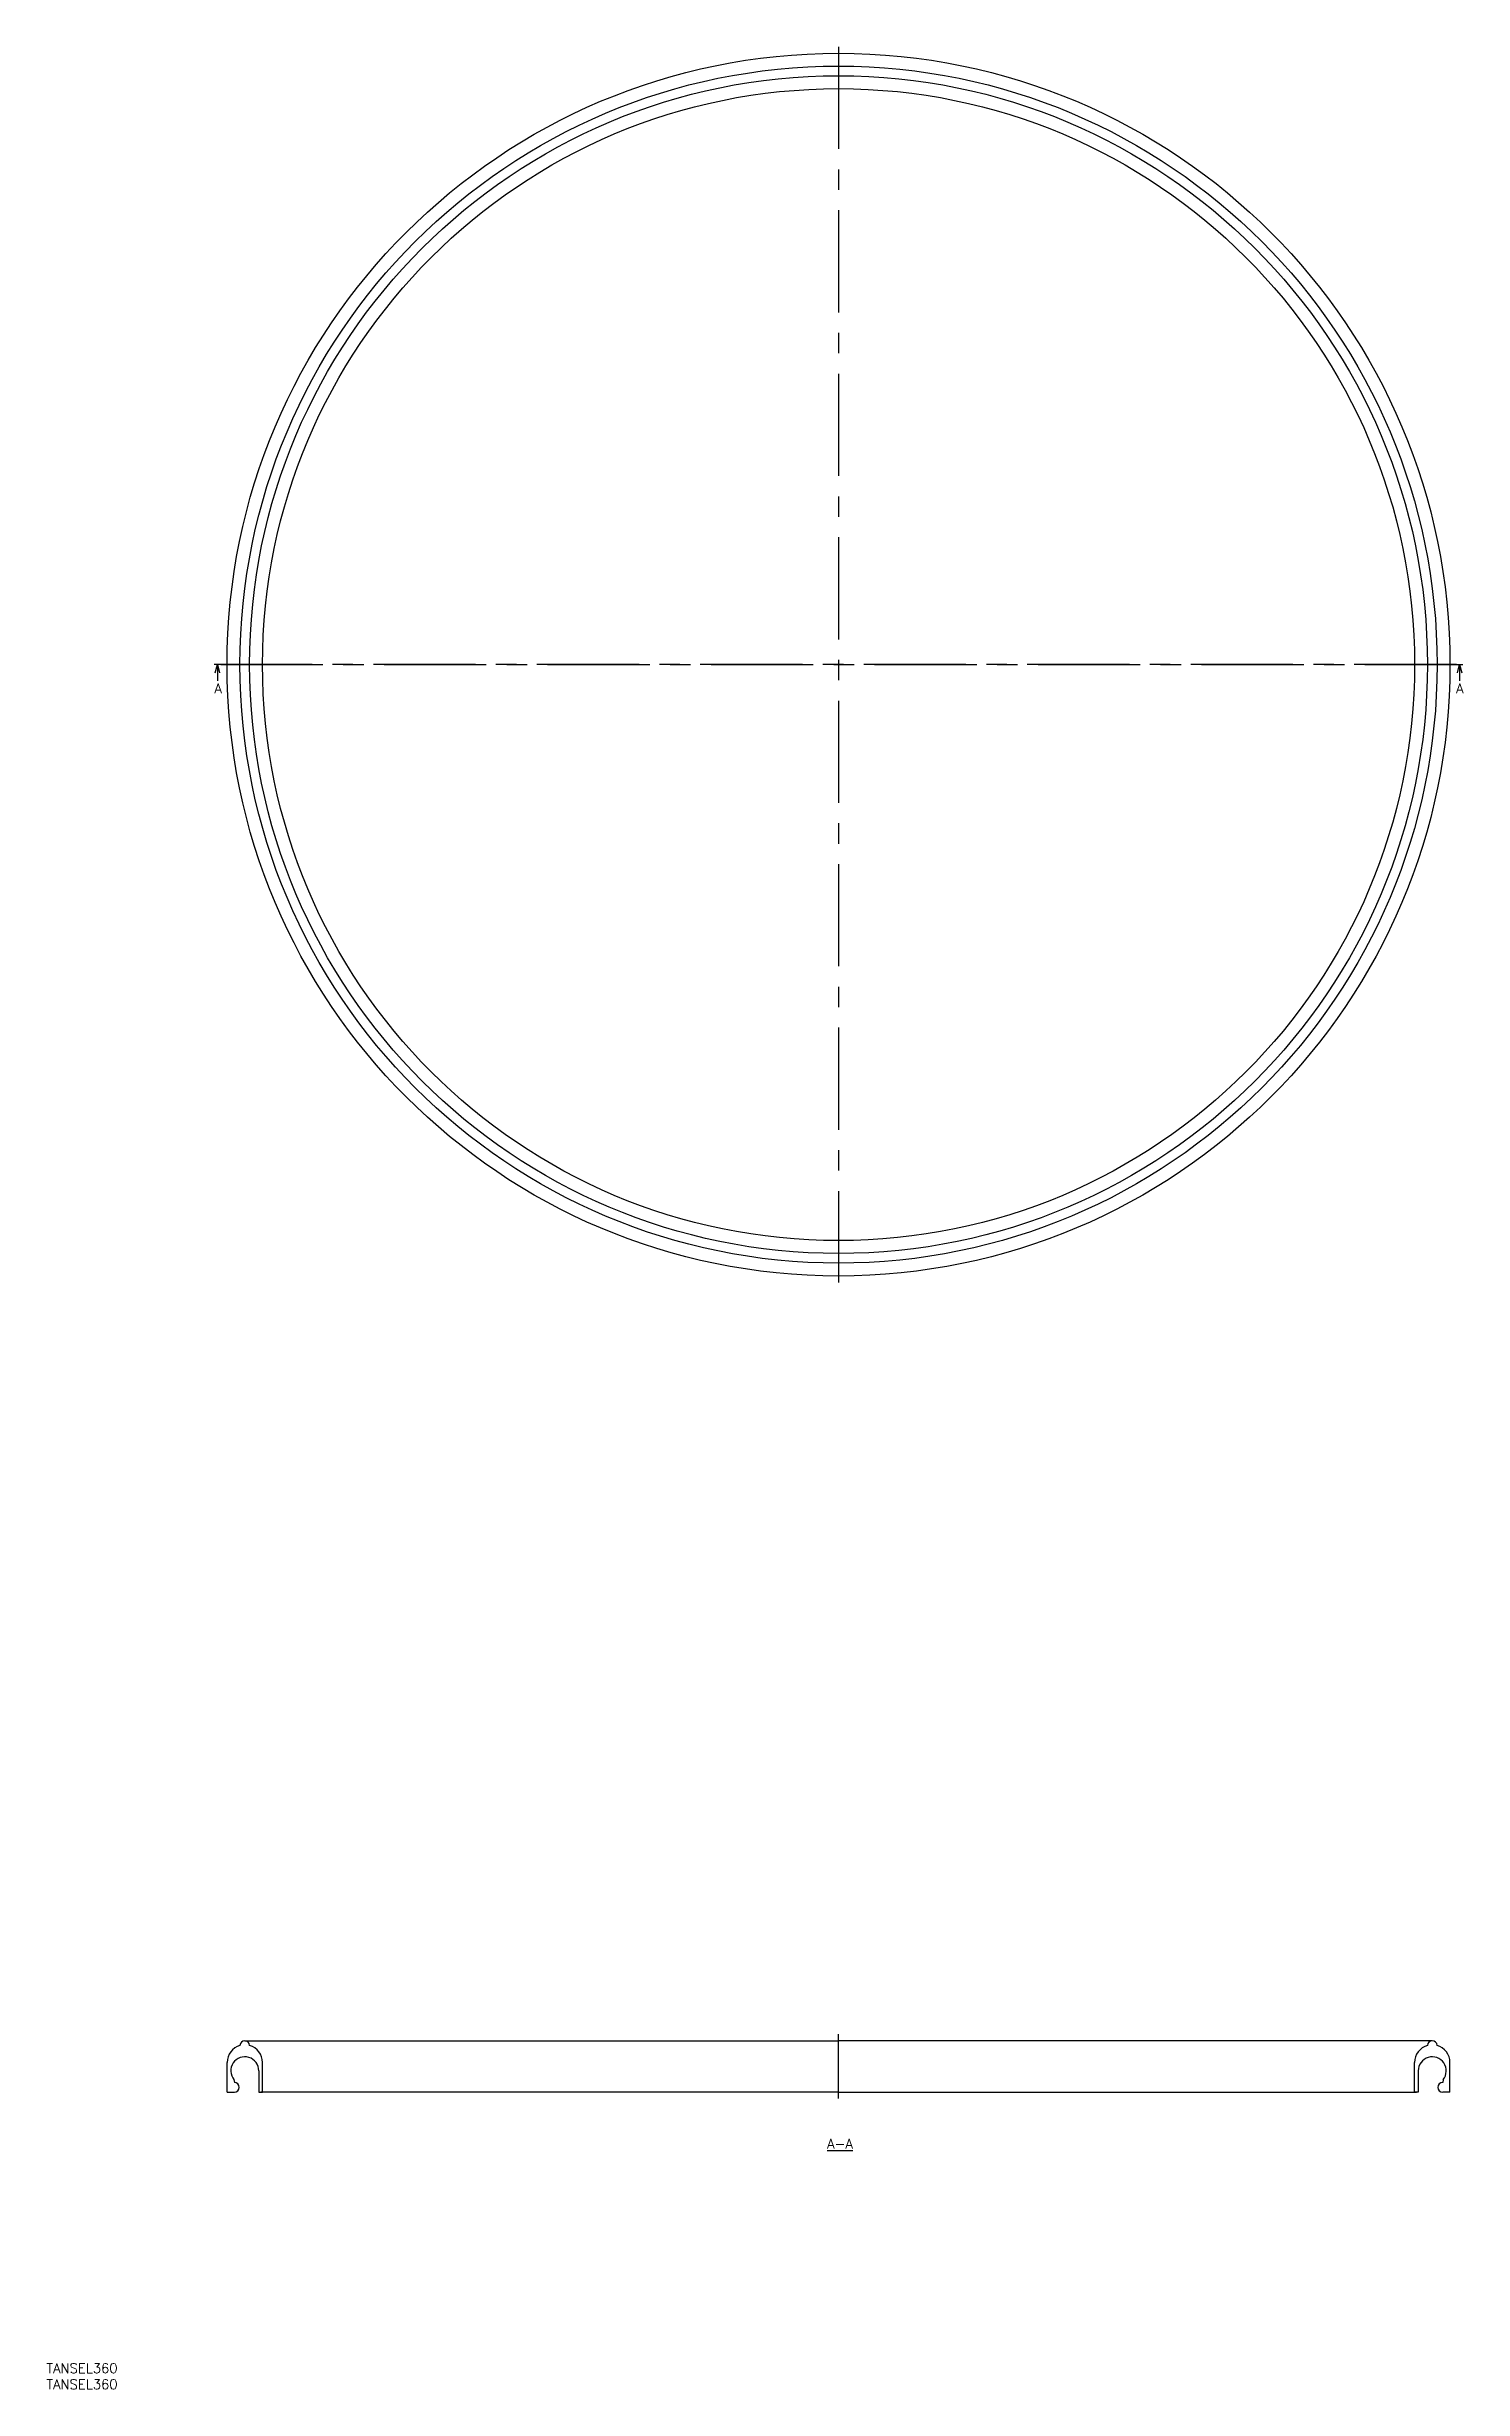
# Model space of a CAD drawing. Extents: x -246 to 194, y -108 to 620.
import ezdxf

# ---------------------------------------------------------------- set-up
doc = ezdxf.new("R2010")
doc.units = 0
doc.linetypes.add('CENTER', pattern=[50.8, 31.75, -6.35, 6.35, -6.35])
doc.layers.get('0').update_dxf_attribs({"linetype": 'CONTINUOUS'})
doc.layers.add('CENTER', color=1, linetype='CENTER')
doc.styles.get("Standard").update_dxf_attribs({"font": 'txt.shx', "height": 3, "bigfont": 'bigfont.shx'})

# ---------------------------------------------------------------- blocks, each defined once
blk = doc.blocks.new('*U10')
at = {"color": 7, "linetype": 'CONTINUOUS'}
blk.add_text('TANSEL360', height=3, dxfattribs=at).set_placement((-246.15, -103.29))
blk = doc.blocks.new('*U11')
at = {"color": 7, "linetype": 'CONTINUOUS'}
blk.add_text('TANSEL360', height=3, dxfattribs=at).set_placement((-246.15, -108.29))
blk = doc.blocks.new('*U14')
at = {"color": 137, "linetype": 'CONTINUOUS'}
blk.add_text('%%UA-A', height=3, dxfattribs=at).set_placement((-3.53, -33.52))
blk = doc.blocks.new('_OPEN30')
at = {"color": 0, "linetype": 'BYBLOCK'}
for p, q in [((-1, 0.27), (0, 0)), ((0, 0), (-1, -0.27)), ((0, 0), (-1, 0))]:
    blk.add_line(p, q, dxfattribs=at)
blk = doc.blocks.new('*U15')
at = {"color": 7, "linetype": 'CONTINUOUS'}
blk.add_lwpolyline([(193, 425.14), (193, 422.64)], dxfattribs=at)
at = {"color": 7, "linetype": 'CONTINUOUS', "xscale": 2.5, "yscale": 2.5, "zscale": 2.5, "rotation": 90.0000000000016}
blk.add_blockref('_OPEN30', (193, 427.64), dxfattribs=at)
blk = doc.blocks.new('*U16')
at = {"color": 137, "linetype": 'CONTINUOUS'}
blk.add_text('A', height=3, dxfattribs=at).set_placement((191.92, 418.74))
blk = doc.blocks.new('*U17')
at = {"color": 7, "linetype": 'CONTINUOUS'}
blk.add_lwpolyline([(-193, 425.14), (-193, 422.64)], dxfattribs=at)
at = {"color": 7, "linetype": 'CONTINUOUS', "xscale": 2.5, "yscale": 2.5, "zscale": 2.5, "rotation": 89.99999999999837}
blk.add_blockref('_OPEN30', (-193, 427.64), dxfattribs=at)
blk = doc.blocks.new('*U18')
at = {"color": 137, "linetype": 'CONTINUOUS'}
blk.add_text('A', height=3, rotation=360, dxfattribs=at).set_placement((-193.92, 418.74))

msp = doc.modelspace()

# ---------------------------------------------------------------- linework, layer by layer
at = {"color": 7, "linetype": 'CONTINUOUS'}
for p, q in [((-184.5, 0), (0, 0)), ((184.5, 0), (0, 0)), ((-190, -16), (-190, -6.79)), ((-179, -16), (-179, -6.79)), ((179, -16), (179, -6.79)), ((190, -16), (190, -6.79)), ((-187.87, -12.1), (-187.75, -13)), ((-180.15, -9.35), (-180.15, -16)), ((180.15, -9.35), (180.15, -16)), ((187.87, -12.1), (187.75, -13)), ((-190, -16), (-187.75, -16)), ((-180.15, -16), (-179, -16)), ((0, -16), (-179.57, -16)), ((0, -16), (179.57, -16)), ((180.15, -16), (179, -16)), ((190, -16), (187.75, -16))]:
    msp.add_line(p, q, dxfattribs=at)
for radius in [190, 186, 183, 179]:
    msp.add_circle((0, 427.64), radius, dxfattribs=at)
for centre, radius, start, end in [((-184.5, -1.5), 1.5, 0, 180), ((184.5, -1.5), 1.5, 0, 180), ((-184.5, -6.79), 5.5, 105.82662, 180), ((-184.5, -9.35), 4.35, 0, 219.27597), ((-184.5, -6.79), 5.5, 0, 74.17338), ((184.5, -6.79), 5.5, 105.82662, 180), ((184.5, -9.35), 4.35, 320.72403, 180), ((184.5, -6.79), 5.5, 0, 74.17338), ((-187.75, -14.5), 1.5, 270, 90), ((187.75, -14.5), 1.5, 90, 270)]:
    msp.add_arc(centre, radius, start, end, dxfattribs=at)
at = {"layer": 'CENTER', "color": 1, "linetype": 'CENTER'}
for p, q in [((0, 619.64), (0, 235.64)), ((-192, 427.64), (-194, 427.64)), ((-192, 427.64), (-194, 427.64)), ((-192, 427.64), (192, 427.64)), ((192, 427.64), (-192, 427.64)), ((192, 427.64), (194, 427.64)), ((192, 427.64), (194, 427.64)), ((0, -18), (0, 2))]:
    msp.add_line(p, q, dxfattribs=at)

# ---------------------------------------------------------------- block references
at = {"color": 7, "linetype": 'CONTINUOUS'}
for name in ['*U17', '*U15', '*U18', '*U16', '*U14', '*U10', '*U11']:
    msp.add_blockref(name, (0, 0), dxfattribs=at)

doc.saveas('drawing.dxf')
